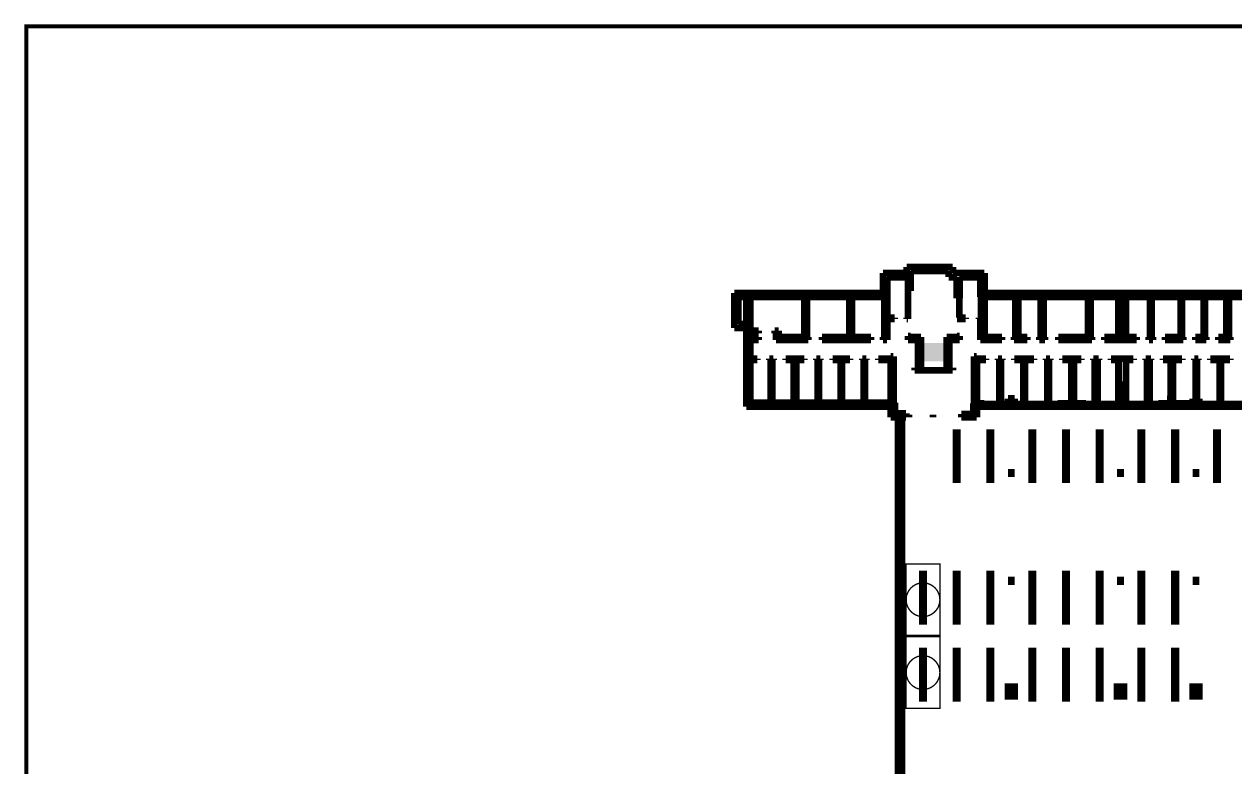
# Model space of a CAD drawing. Header units: millimetres. Extents: x 0 to 1249171, y -42321 to 335084.
# Drawn here: x 710752 to 800542, y 279911 to 334984 of the extents above; entities that cross this region are included whole.
import ezdxf

# ---------------------------------------------------------------- set-up
doc = ezdxf.new("R2010")
doc.units = ezdxf.units.MM
doc.header["$LTSCALE"] = 1000
doc.linetypes.add('A6-DK-B1F$0$HIDDEN2', pattern=[4.762499999999999, 3.175, -1.5875])
for name, color, linetype in [('A6-DK-B1F$0$A-PRKG', 175, 'A6-DK-B1F$0$HIDDEN2'), ('P_core', 1, 'Continuous'), ('P_lot', 5, 'Continuous'), ('留孔', 1, 'Continuous')]:
    doc.layers.add(name, color=color, linetype=linetype)
doc.layers.add('P_wall', color=7, linetype='Continuous', lineweight=50)
doc.layers.get('0').off()
doc.layers.get('A6-DK-B1F$0$A-PRKG').off()

# ---------------------------------------------------------------- blocks, each defined once
blk = doc.blocks.new('A6-DK-B1F$0$标准车位')
blk.add_lwpolyline([(350, 4599.999999999767), (1250, -2.328306436538696e-10), (2150, 4599.999999999767)])
blk.add_lwpolyline([(350, 4599.999999999767), (2150, 4599.999999999767), (2150, -2.328306436538696e-10), (350, -2.328306436538696e-10)], close=True)
at = {"layer": 'P_lot', "const_width": 600}
blk.add_lwpolyline([(1250, 299.9999999997672), (1250, 4299.999999999767)], dxfattribs=at)

msp = doc.modelspace()

# ---------------------------------------------------------------- linework, layer by layer
at = {"layer": 'P_core'}
msp.add_solid([(777516.8784390357, 309979.9999986648), (778916.8784390357, 309979.9999986648), (777516.8784390357, 311329.9999986648), (778916.8784390357, 311329.9999986648)], dxfattribs=at)
at = {"layer": 'P_wall', "const_width": 300}
msp.add_lwpolyline([(710901.8667677012, 334834.20989163), (948920.5347595927, 334834.20989163), (948920.5347595927, -42071.08277393237), (710901.8667677012, -42071.08277393237)], close=True, dxfattribs=at)
at = {"layer": 'P_wall', "const_width": 500}
for points in [[(776206.8784415515, 316975.0000000016), (779626.8784415515, 316975.0000000017)], [(776206.8784415514, 316524.9999895755), (776206.8784415515, 316975.0000000016)], [(779626.8784415515, 316975.0000000017), (779626.8784416029, 316524.9999999974)], [(774456.8784402173, 316524.9999895744), (776256.8784415219, 316524.9999895755)], [(774456.8784402173, 315055), (774456.8784402173, 316524.9999895744)], [(774466.8785023456, 316524.9999895735), (776206.8784415514, 316524.9999895755)], [(774466.8785023456, 315055.0000001747), (774466.8785023456, 316524.9999895735)], [(774756.8784408676, 316224.9999998358), (776306.878421623, 316224.9999998357)], [(774756.8784402395, 314804.9999999993), (774756.8784408676, 316224.9999998358)], [(774766.8785023456, 316224.9999895745), (774766.8785023456, 314755.0000001817)], [(776306.8784832305, 316224.9999895755), (774766.8785023456, 316224.9999895745)], [(776306.8784218493, 313115.0002908194), (776306.878421623, 316224.9999998357)], [(776306.8784832305, 315204.9999999999), (776306.8784832305, 316224.9999895755)], [(776506.8784415515, 316675.0000000016), (776506.8784832305, 316224.9999895757)], [(779126.8784937307, 316675.0000000017), (776506.8784415515, 316675.0000000016)], [(776506.8784832305, 316224.9999895757), (776506.8784832305, 315204.9999999999)], [(779126.8784937307, 316604.9999962435), (779126.8784937307, 316675.0000000017)], [(779326.8784832226, 316604.9999962435), (779126.8784937307, 316604.9999962435)], [(779326.8784832226, 316224.9999999999), (779326.8784832226, 316604.9999962435)], [(779926.8784501518, 316224.9999998915), (779326.8784832226, 316224.9999999999)], [(779626.8784416029, 316524.9999999974), (781966.8784344577, 316524.9999991993)], [(779926.8784501518, 314654.9999998915), (779926.8784501518, 316224.9999998915)], [(781976.8784344577, 316524.9999991993), (780106.8784415505, 316525.0000000016)], [(780106.8784445947, 316225.1946154863), (780106.878443905, 313214.9999996162)], [(781726.8784385576, 316224.9999999977), (780106.8784445947, 316225.1946154863)], [(780126.8784832305, 316224.9999998293), (780126.8784832305, 314654.9999999999)], [(781666.8784344577, 316224.9999992994), (780126.8784832305, 316224.9999998293)], [(781666.8784344577, 314754.9999969893), (781666.8784344577, 316224.9999992994)], [(781726.8784385576, 316224.9999999977), (781726.878438558, 313214.8113907677)], [(781966.8784344577, 316524.9999991993), (781966.8784344577, 315054.9999969893)], [(781976.8784341632, 315054.9999969893), (781976.8784344577, 316524.9999991993)], [(763416.8784494279, 315054.9999999981), (763416.8784494287, 312455.0000000062)], [(764316.8784832464, 315054.9999999981), (763416.8784494279, 315054.9999999981)], [(763416.8784494279, 315055.0000000019), (763416.8784494279, 312455.0000000062)], [(764316.8784499859, 315055.0000000021), (763416.8784494279, 315055.0000000019)], [(764316.8784499939, 315055), (774466.8785023456, 315055.0000001747)], [(764316.8784526725, 312755.0000000052), (764316.8784526454, 315055)], [(764316.8784526447, 315055), (774456.8784402173, 315054.9999999977)], [(776506.8784832305, 315204.9999999999), (776306.8784832305, 315204.9999999999)], [(781966.8784344577, 315054.9999969893), (794066.8784652224, 315054.9999969893)], [(781976.8784341632, 315054.9999969893), (802406.8784879536, 315054.9999969893)], [(794066.8784652224, 315054.9999969892), (796826.8784654511, 315054.9999969892)], [(796826.8784654511, 315054.9999978145), (802416.8784387205, 315054.9999969893)], [(763716.8784494287, 314805.0000000051), (763716.8784494287, 312755.0000000062)], [(764316.8784832472, 314805.0000000051), (763716.8784494287, 314805.0000000051)], [(763716.8784494279, 314755.0000000019), (763716.8784494279, 312755.0000001044)], [(764316.878449986, 314755.0000000021), (763716.8784494279, 314755.0000000019)], [(764316.878450739, 312755.0000003009), (764316.8784500841, 314755.0000000021)], [(764616.8784427688, 312389.9999973), (764616.8784427632, 314804.9999969898)], [(768126.878442774, 314804.9999969896), (764616.8784427632, 314804.9999969898)], [(764616.8784500841, 314755.0000000059), (764616.8784510632, 311775.0000000234)], [(771956.8785060456, 314755.0000001538), (764616.8784500841, 314755.0000000059)], [(770101.878442774, 314804.9999969896), (768126.878442774, 314804.9999969893)], [(768616.8784428035, 311775.0000013461), (768616.8784428035, 314804.9999969896)], [(768816.8784428035, 311775.0000013463), (768816.8784428035, 314804.9999969897)], [(771976.8784428033, 314804.9999969895), (770101.878442774, 314804.9999969896)], [(771956.8785060456, 311774.9999999999), (771956.8785060456, 314755.0000001538)], [(771976.8784428034, 311775.0000013465), (771976.8784428033, 314804.9999969895)], [(771976.8784419877, 311774.9999999856), (771976.8784413071, 314804.9999986389)], [(772156.8784419878, 314804.9999999993), (772156.8784419877, 311775.0000000249)], [(774056.8784924534, 314804.9999999993), (772156.8784419878, 314804.9999999993)], [(772156.8784428033, 314804.9999999998), (773306.8784731477, 314804.9999999998)], [(772156.8784419423, 311964.9999961423), (772156.8784413071, 314804.9999969895)], [(773291.8784428033, 314804.9999969875), (772156.8784413071, 314804.9999969895)], [(772156.8785060456, 314755.0000001579), (772156.8785060456, 311574.9999999999)], [(774766.8785023456, 314755.0000001817), (772156.8785060456, 314755.0000001579)], [(774756.8784402173, 314804.9999999993), (774056.8784924534, 314804.9999999993)], [(774556.8784428035, 314804.9999999993), (774556.8784428034, 311775.0000003303)], [(774756.8784428035, 314874.9999998358), (774756.8784428034, 311575.0000011277)], [(780126.8784832305, 314654.9999999999), (779926.8784501518, 314654.9999998915)], [(784276.8784776188, 314754.9999969893), (781666.8784344577, 314754.9999969893)], [(784276.8784428039, 314804.9999999995), (781976.8784341238, 314804.9999999997)], [(781976.8784332875, 311775.0000001242), (781976.8784341238, 314804.9999999997)], [(783091.8784428039, 314804.9999969893), (784276.8784442999, 314804.9999969893)], [(784276.8784434637, 311774.9999988024), (784276.8784428039, 314804.9999999995)], [(784276.8784434637, 311774.9999988024), (784276.8784442999, 314804.9999969893)], [(784276.8784776188, 311574.9999999999), (784276.8784776188, 314754.9999969893)], [(784456.8784441443, 311775.0000001239), (784456.8784442999, 314804.9999961415)], [(784456.878442648, 311775.000000124), (784456.8784428039, 314804.9999969893)], [(784456.8784434637, 311774.9999987631), (784456.8784442999, 314804.9999986386)], [(784456.8784428039, 314804.9999969893), (786156.8784428042, 314804.9999969893)], [(784476.8784776188, 314754.9999969893), (784476.8784776188, 311774.9999999999)], [(791916.8784776009, 314754.9999969893), (784476.8784776188, 314754.9999969893)], [(786156.8784426483, 311775.000000124), (786156.8784428042, 314804.9999969892)], [(786356.8784426482, 311775.000000124), (786356.8784428041, 314804.9999969892)], [(786356.8784428041, 314804.9999969893), (789656.8784428039, 314804.9999969892)], [(789656.878442648, 311775.0000001235), (789656.8784428039, 314804.9999969892)], [(789856.878442648, 311775.0000001235), (789856.8784428039, 314804.9999969889)], [(789856.8784428039, 314804.9999969892), (791916.8784631598, 314804.9999969893)], [(791916.878462993, 311775.0000001237), (791916.8784631598, 314804.9999969893)], [(791916.8784776009, 311774.9999999999), (791916.8784776009, 314754.9999969893)], [(792116.8784776021, 314754.9999969893), (792116.8784776021, 311574.9999999999)], [(792266.8784969465, 314754.9999969893), (792116.8784776021, 314754.9999969893)], [(792266.8784969465, 311574.9999999999), (792266.8784969465, 314754.9999969893)], [(792466.8784892677, 311774.999999967), (792466.8784909885, 314804.9999968327)], [(794526.8784671287, 314804.9999959657), (792466.8784909885, 314804.9999968327)], [(792466.8784969478, 314754.9999969893), (792466.8784969478, 311774.9999999999)], [(794366.8784652224, 314754.9999969893), (792466.8784969478, 314754.9999969893)], [(794266.8784636725, 311774.9999979528), (794266.8784666167, 314804.999996046)], [(794366.8784636725, 311774.9999980831), (794366.8784666167, 314804.9999960129)], [(796526.8784654511, 314754.9999969892), (794366.8784652224, 314754.9999969892)], [(798126.878467154, 314804.9999937255), (794526.8784671287, 314804.9999959657)], [(796526.8784622782, 311774.9999965988), (796526.8784652224, 314804.9999946919)], [(799906.8784969299, 314754.9999973575), (796526.8784654511, 314754.9999978589)], [(796626.8784622782, 311774.9999967291), (796626.8784652224, 314804.9999946589)], [(799906.8785302198, 314804.9999929504), (798126.8784655778, 314804.9999930686)], [(798226.8784868764, 311774.9999973999), (798226.878487032, 314804.9999930686)], [(798326.8784868764, 311774.9999974145), (798326.878487032, 314804.9999930686)], [(799906.8785269917, 311774.999996085), (799906.8785287236, 314804.9999921025)], [(799906.878528488, 311774.9999960851), (799906.8785302198, 314804.9999929504)], [(799906.8785276723, 311774.9999947243), (799906.8785287236, 314804.9999945996)], [(799906.8784969299, 311774.9999999999), (799906.8784969299, 314754.9999973575)], [(799906.8784969299, 311774.9999999999), (799906.8784969299, 314754.9999973575)], [(800106.8784671894, 314804.9999959879), (802406.8784924642, 314804.9999947805)], [(800106.8784646419, 311774.9999947908), (800106.8784671893, 314804.9999959879)], [(800106.8784646419, 311774.9999947908), (800106.8784656932, 314804.9999929777)], [(801291.8784671894, 314804.999992379), (800106.8784656932, 314804.9999929777)], [(800106.8784974016, 314754.9999973279), (800106.8784969299, 311574.9999999999)], [(802716.8784276627, 314754.9999969449), (800106.8784974016, 314754.9999973279)], [(800106.8784974016, 314754.9999973279), (800106.8785053918, 311575.000000025)], [(775306.8784222258, 313215.000291149), (774756.8784430914, 313215.000291142)], [(775306.8784222258, 313215.000291149), (775306.8784222258, 313115.000291149)], [(776206.8784222428, 313215.0002908179), (776306.8784222355, 313215.0002908194)], [(776206.8784222428, 313215.0002908179), (776206.8784222428, 313115.0002908179)], [(780576.8784393611, 313214.8113909968), (780106.878443905, 313214.9999996162)], [(780576.8784393611, 313214.6733103006), (780576.8784393611, 313114.6733103006)], [(781576.8784385797, 313214.8113907786), (781576.8784385797, 313114.8113907786)], [(781726.878438558, 313214.8113907677), (781576.8784385797, 313214.8113908005)], [(763416.8784494287, 312455.0000000062), (764316.8785033941, 312455.0000000062)], [(763416.8784494279, 312455.0000000062), (764316.8784508372, 312455.0000003009)], [(763716.8784494287, 312755.0000000062), (764316.8785033941, 312755.0000000062)], [(763716.8784494279, 312755.0000001044), (764316.878450739, 312755.0000003009)], [(764316.8784527464, 306625), (764316.8784526761, 312797.0174137999)], [(764316.8784527464, 306625), (764316.8784508372, 312455.0000003009)], [(764616.8784427743, 310174.9999998468), (764616.8784427743, 312389.9999973)], [(764616.8784427743, 312254.9999999995), (765216.8785194807, 312254.9999999995)], [(765216.8785194807, 312054.9999999995), (765216.8785194807, 312254.9999999995)], [(766416.8785194807, 312254.9999999995), (766416.8785194807, 312054.9999999995)], [(766416.8785194807, 312254.9999999995), (766716.8785194807, 312254.9999999995)], [(766716.8785194807, 312254.9999999995), (766716.8785194807, 311775.0000041181)], [(775306.8784222258, 313115.000291149), (774756.8784430914, 313115.000291142)], [(776206.8784222428, 313115.0002908179), (776306.8784222511, 313115.0002908194)], [(780576.8784393611, 313114.8113909968), (779926.8784415807, 313114.9999996554)], [(781676.878438558, 313114.8113907786), (781576.8784385797, 313114.8113908005)], [(781676.878438558, 313114.8113907786), (781676.8784384025, 311574.8113908036)], [(764616.8784427743, 312054.9999999995), (765216.8785194807, 312054.9999999995)], [(764616.8784510632, 311775.0000000234), (765216.8784862193, 311775.000000164)], [(764616.8784511287, 311575.0000000546), (764616.8784526482, 306924.9999999973)], [(765216.8784862193, 311575.000000164), (764616.8784511287, 311575.0000000546)], [(765216.8784862193, 311775.000000164), (765216.8784862193, 311575.000000164)], [(766416.8785194807, 312054.9999999995), (766516.8785194807, 312054.9999999995)], [(766516.8785194807, 312054.9999999995), (766516.8785194807, 311574.9999987123)], [(766516.8785194807, 311574.9999987123), (768916.8784428035, 311574.9999992789)], [(766716.8785194807, 311775.0000013463), (768126.8784427741, 311775.0000013463)], [(768916.8784427696, 311775.0000012843), (768126.8784427741, 311775.0000013464)], [(768916.8784427696, 311775.0000022128), (768916.8784428035, 311575.0000004146)], [(770301.8784427741, 311775.0000013653), (769916.8784427696, 311774.9999996544)], [(769916.8784427696, 311775.0000012843), (769916.8784428035, 311574.9999994673)], [(769916.8784428035, 311574.9999994484), (770301.8784428079, 311574.9999995671)], [(770301.8784427741, 311774.9999996471), (773556.8784428034, 311775.0000003303)], [(770301.8784428079, 311574.9999995671), (773556.8784428034, 311575.0000004345)], [(771576.878438142, 311774.9999999999), (771956.8785060456, 311774.9999999999)], [(771576.878438142, 311574.9999999999), (771576.878438142, 311774.9999999999)], [(772156.8785060456, 311574.9999999999), (771576.878438142, 311574.9999999999)], [(773556.8784428013, 311775.0000003303), (773556.8784428034, 311575.0000007012)], [(774456.8784428034, 311775.0000003084), (774456.8784428034, 311575.0000004831)], [(774456.8784428034, 311775.0000003084), (774556.8784428034, 311775.0000003303)], [(774456.8784428034, 311575.0000004831), (774556.8784428034, 311575.0000005128)], [(774756.8784428034, 311575.0000011277), (774556.8784428034, 311575.0000011277)], [(776306.8784776196, 311855.0000000837), (776306.8784776197, 311574.9999999998)], [(776506.8784947317, 311855.0000000272), (776306.8784776196, 311855.0000000837)], [(776306.8784776197, 311574.9999999998), (777056.8784832305, 311574.9999999998)], [(776506.8784415515, 311775.0000001318), (776506.8784947317, 311855.0000000272)], [(777256.8784832305, 311774.9999999197), (776506.8784415515, 311775.0000001318)], [(777056.8784379882, 311574.9999999991), (777056.8784374952, 309305.0000002508)], [(777056.8784832305, 311574.9999999998), (777056.8784832305, 309304.9999999971)], [(777256.8784832305, 309304.9999999971), (777256.8784832305, 311774.9999999999)], [(779176.8784832325, 311775.0000000005), (779926.8784415807, 311775.0000001319)], [(779176.8784832325, 309304.9999999971), (779176.8784832325, 311774.9999999999)], [(779376.8784483953, 311574.9999997512), (779376.8784483953, 309304.9999997448)], [(779376.8784832325, 311574.9999999998), (779376.8784832325, 309304.9999999971)], [(780126.8784832305, 311574.9999999998), (779376.8784832325, 311574.9999999998)], [(779926.8784415807, 311854.9999996543), (780126.8784832306, 311855.0000001645)], [(779926.8784415807, 311775.0000001319), (779926.8784415807, 311854.9999996543)], [(780126.8784832306, 311855.0000001645), (780126.8784832305, 311574.9999999998)], [(783276.8784434298, 311574.9999989963), (781676.8784384025, 311574.8113908036)], [(783276.8784434637, 311775.000000124), (781976.8784332875, 311775.0000001242)], [(783276.8784434637, 311774.9999988214), (783276.8784434298, 311574.9999970231)], [(784176.8784434637, 311774.9999988212), (784176.8784434298, 311574.999997023)], [(784276.8784434637, 311775.000000124), (784176.8784434637, 311775.000000124)], [(785156.8784426143, 311574.9999985141), (784176.8784434298, 311574.9999988267)], [(784856.8785411882, 311574.9999985426), (784276.8784776188, 311574.9999999999)], [(785156.8784426483, 311775.000000124), (784456.8784441443, 311775.0000001239)], [(785156.8784426483, 311775.000000124), (784456.8784441443, 311775.000000124)], [(784841.8784434815, 311774.9999986791), (784456.8784434637, 311774.9999987631)], [(784476.8784776188, 311774.9999999999), (784856.8785411882, 311774.9999985426)], [(784856.8785411882, 311774.9999985426), (784856.8785411882, 311574.9999985426)], [(785156.8784426145, 311574.9999983446), (785156.8784426483, 311775.000000124)], [(786056.8784426483, 311775.0000001427), (786056.8784426145, 311574.9999983445)], [(786156.8784426483, 311775.000000124), (786056.8784426483, 311775.000000124)], [(786456.8784426143, 311574.999998288), (786056.8784426145, 311574.9999983446)], [(786356.8784426482, 311775.0000001239), (786456.8784426482, 311775.0000001239)], [(786456.8784426482, 311775.0000001239), (786456.8784426143, 311574.9999983069)], [(787456.8784426482, 311775.0000010524), (787456.8784426143, 311574.9999959086)], [(787456.8784426482, 311775.0000001239), (789656.878442648, 311775.0000001237)], [(787456.8784426143, 311574.9999959086), (789656.8784426141, 311574.999996469)], [(789956.87844277, 311574.9999984119), (789656.8784426141, 311574.9999983441)], [(789656.8784426141, 311574.999996469), (789956.87844277, 311574.9999966635)], [(789856.878442648, 311775.0000001235), (789956.8784428039, 311775.0000002478)], [(789856.878442648, 311775.0000001236), (789956.8784428039, 311775.000000248)], [(789956.8784428039, 311775.0000002479), (789956.87844277, 311574.9999984308)], [(790856.8784428039, 311775.0000011763), (790856.87844277, 311574.9999960326)], [(790856.8784428039, 311775.0000002479), (791916.878462993, 311775.0000001237)], [(793266.878463508, 311574.9999963917), (790856.87844277, 311574.9999975089)], [(791216.8784776188, 311774.9999999999), (791916.8784776009, 311774.9999999999)], [(791216.8784776188, 311574.9999999999), (791216.8784776188, 311774.9999999999)], [(792116.8784776021, 311574.9999999999), (791216.8784776188, 311574.9999999999)], [(793166.8784969299, 311574.9999999999), (792266.8784969465, 311574.9999999999)], [(792466.8784969478, 311774.9999999999), (793166.8784969299, 311774.9999999999)], [(793266.8784636725, 311774.9999995725), (792466.8784774526, 311775.0000001254)], [(793166.8784969299, 311774.9999999999), (793166.8784969299, 311574.9999999999)], [(793266.878463508, 311574.9999978998), (793266.8784636725, 311774.9999997732)], [(794166.878463508, 311574.9999970769), (794166.8784636725, 311774.9999989504)], [(794466.8784636725, 311774.9999987431), (794166.8784636725, 311774.9999989504)], [(794166.878463508, 311574.9999970769), (794466.878463508, 311574.9999971533)], [(794466.878463508, 311574.9999971534), (794466.8784636725, 311774.9999987431)], [(795366.8784636725, 311774.9999978844), (796726.8784622782, 311774.9999969696)], [(795366.878463508, 311574.9999963305), (795366.8784636725, 311774.9999979202)], [(795366.878463508, 311574.9999949139), (796726.8784621137, 311574.9999939991)], [(796726.8784621137, 311574.9999939991), (796726.8784622782, 311774.999997181)], [(797626.8784621137, 311574.9999931763), (797626.8784622782, 311774.9999973123)], [(798426.8784868764, 311774.999997429), (797626.8784622782, 311774.9999973123)], [(797626.8784621137, 311574.9999933937), (798426.8784868764, 311574.9999928556)], [(798426.8784868764, 311574.9999928556), (798426.8784868764, 311774.999997429)], [(799326.8784868764, 311774.9999962898), (799906.8785269917, 311774.999996085)], [(799326.8784868764, 311574.9999928556), (799326.8784868764, 311774.9999962898)], [(799326.8784868764, 311774.99999629), (799906.8785301913, 311774.9999948483)], [(799326.8784868764, 311574.9999947016), (800206.8784645848, 311574.9999947646)], [(799526.8784326131, 311774.9999985426), (799906.8784969299, 311774.9999999999)], [(799526.8784333605, 311574.9999999999), (799526.8784326131, 311774.9999985426)], [(799526.8784326131, 311774.9999985426), (799906.8784969299, 311774.9999999999)], [(799526.8784561754, 311574.9999909961), (799526.8784326131, 311774.9999985426)], [(800106.8784969299, 311574.9999999999), (799526.8784333605, 311574.9999999999)], [(800106.8785053918, 311575.000000025), (799526.8784561754, 311574.9999909961)], [(799541.878464624, 311774.999994953), (799906.8785301913, 311774.9999948425)], [(800106.8784646419, 311774.9999961124), (800206.8784646419, 311774.9999960618)], [(800206.8784646419, 311774.999994759), (800206.8784645848, 311574.9999929609)], [(765126.8784470944, 310174.9999998468), (764616.8784427743, 310174.9999998468)], [(764616.8784470944, 310074.9999998476), (765126.8784470944, 310074.9999998475)], [(764616.8784470946, 306874.9999999999), (764616.8784470944, 310074.9999998476)], [(765126.8784470944, 310074.9999998475), (765126.8784470944, 310174.9999998468)], [(766026.8784470944, 310074.9999998475), (766026.8784470944, 310174.9999998468)], [(766326.8784470944, 310174.9999998468), (766026.8784470944, 310174.9999998468)], [(766026.8784470944, 310074.9999998475), (766126.8784470944, 310074.9999998475)], [(766126.8784470946, 306874.9999999999), (766126.8784470944, 310074.9999998476)], [(766226.8784470944, 310074.9999998475), (766326.8784470944, 310074.9999998475)], [(766226.8784470946, 306874.9999999999), (766226.8784470944, 310074.9999998476)], [(766326.8784470944, 310074.9999998475), (766326.8784470944, 310174.9999998467)], [(767226.8784470944, 310074.9999998475), (767226.8784470944, 310174.9999998468)], [(768606.8784470944, 310174.9999998468), (767226.8784470944, 310174.9999998468)], [(767226.8784470944, 310074.9999998475), (767816.8784470944, 310074.9999998475)], [(767816.8784470946, 306874.9999999999), (767816.8784470944, 310074.9999998477)], [(768016.8784470946, 306874.9999999999), (768016.8784470944, 310074.9999993842)], [(768016.8784470944, 310074.9999998475), (768606.8784470944, 310074.9999998475)], [(768606.8784470944, 310074.9999993842), (768606.8784470944, 310174.9999993836)], [(769506.8784470944, 310074.9999993843), (769506.8784470944, 310174.9999993835)], [(769806.8784470944, 310174.9999998468), (769506.8784470944, 310174.9999998468)], [(769506.8784470944, 310074.9999998475), (769606.8784470944, 310074.9999998475)], [(769606.8784470946, 306874.9999999999), (769606.8784470944, 310074.9999993844)], [(769706.8784470945, 306874.9999999999), (769706.8784470944, 310074.9999993844)], [(769706.8784470944, 310074.9999998475), (769806.8784470944, 310074.9999998475)], [(769806.8784470944, 310074.9999993842), (769806.8784470944, 310174.9999993835)], [(770706.8784470944, 310074.9999993843), (770706.8784470944, 310174.9999993836)], [(772006.8784470944, 310174.9999998468), (770706.8784470944, 310174.9999998468)], [(770706.8784470944, 310074.9999998475), (771306.8784470944, 310074.9999998475)], [(770706.8784470944, 310074.9999998475), (771306.8784470944, 310074.9999998475)], [(771306.8784470945, 306874.9999999999), (771306.8784470944, 310074.9999993844)], [(771406.8784470945, 306874.9999999999), (771406.8784470944, 310074.9999993844)], [(771406.8784470944, 310074.9999998475), (772006.8784470944, 310074.9999998475)], [(772006.8784470944, 310074.9999993844), (772006.8784470944, 310174.9999993837)], [(772906.8784470944, 310074.9999993844), (772906.8784470944, 310174.9999993837)], [(773106.8784470944, 310174.9999998468), (772906.8784470944, 310174.9999998468)], [(772906.8784470944, 310074.9999998475), (773006.8784470944, 310074.9999998475)], [(773006.8784470945, 306874.9999999999), (773006.8784470944, 310074.9999998475)], [(773206.8784470944, 310174.9999998462), (773106.8784470944, 310174.9999998462)], [(773206.8784470944, 310074.9999998462), (773106.8784470944, 310074.9999998462)], [(773106.8784470945, 306874.9999999999), (773106.8784470944, 310074.9999998462)], [(773206.8784470944, 310074.9999998462), (773206.8784470944, 310174.9999998468)], [(775226.8785279853, 310174.9999998463), (774106.8784470944, 310174.9999998463)], [(774106.8784470944, 310074.9999998462), (774106.8784470944, 310174.9999998468)], [(775126.878525404, 310074.9999998463), (774106.8784470944, 310074.9999998463)], [(775026.8784947316, 310354.9999999986), (775026.8784426458, 306924.9999999034)], [(775226.8784947239, 310354.9999999986), (775026.8784947316, 310354.9999999986)], [(775126.8784428034, 306875.0000025812), (775126.878525404, 310074.9999998463)], [(775226.8784428034, 306874.9999999999), (775226.8785279853, 310174.9999998463)], [(775226.8784428034, 306924.9999999034), (775226.8784428034, 310154.9999999986)], [(775226.8784947239, 310154.9999999986), (775226.8784947239, 310354.9999999986)], [(781206.8783908827, 310354.9999999986), (781406.8783908752, 310354.9999999986)], [(781206.8783908827, 310154.9999999986), (781206.8783908827, 310354.9999999986)], [(781206.8784432964, 310174.8817936815), (782086.8784428035, 310174.8817936815)], [(781206.8784423649, 306024.9999993433), (781206.8784432964, 310174.8817936815)], [(781206.8784428034, 310154.9999999986), (781206.8783908827, 310154.9999999986)], [(781206.8784379736, 306875.0000001219), (781206.8784428034, 310154.9999999986)], [(781406.8783908752, 310354.9999999986), (781406.878438116, 306875.0000001219)], [(781406.8784428035, 310074.881793682), (782086.8784428035, 310074.881793682)], [(781406.8784428034, 306824.9999999998), (781406.8784428035, 310074.881793682)], [(781406.8784425395, 306824.9999993041), (781406.8784432769, 310074.8817936823)], [(782086.8784428035, 310074.881793682), (782086.8784428035, 310174.8817936815)], [(782986.8784428035, 310074.8817936819), (782986.8784428035, 310174.8817936815)], [(782986.8784428035, 310174.8817936815), (783286.8784428035, 310174.8817936815)], [(783086.8784428035, 310074.881793682), (782986.8784428035, 310074.881793682)], [(783086.8784428034, 306824.9999999998), (783086.8784428035, 310074.8817936819)], [(783286.8784428035, 310074.881793682), (783186.8784428035, 310074.881793682)], [(783186.8784428034, 306824.9999999998), (783186.8784428035, 310074.8817936819)], [(783286.8784428035, 310074.881793682), (783286.8784428035, 310174.8817936815)], [(784186.8784428035, 310074.8817936819), (784186.8784428035, 310174.8817936814)], [(784186.8784428035, 310174.8817936814), (785646.8784428035, 310174.8817936814)], [(784186.8784428035, 310074.8817936819), (784866.8784428035, 310074.8817936819)], [(784866.8784428034, 306824.9999999997), (784866.8784428035, 310074.8817936819)], [(785646.8784428035, 310074.8817936819), (784966.8784428035, 310074.8817936819)], [(784966.8784428034, 306824.9999999997), (784966.8784428035, 310074.8817936819)], [(785646.8784428035, 310074.8817936819), (785646.8784428035, 310174.8817936814)], [(786546.8784428035, 310074.8817936818), (786546.8784428035, 310174.8817936814)], [(786546.8784428035, 310174.8817936814), (786846.8784428035, 310174.8817936814)], [(786546.8784428035, 310174.8817936814), (786846.8784428035, 310174.8817936814)], [(786646.8784428035, 310074.8817936819), (786546.8784428035, 310074.8817936819)], [(786646.8784428035, 310074.8817936818), (786546.8784428035, 310074.8817936819)], [(786646.8784428034, 306824.9999999997), (786646.8784428035, 310074.8817936818)], [(786846.8784428035, 310074.8817936819), (786746.8784428035, 310074.8817936819)], [(786846.8784428035, 310074.8817936819), (786746.8784428035, 310074.8817936818)], [(786746.8784428034, 306824.9999999997), (786746.8784428035, 310074.8817936818)], [(786846.8784428035, 310074.8817936819), (786846.8784428035, 310174.8817936814)], [(787746.8784428035, 310074.8817936818), (787746.8784428035, 310174.8817936813)], [(787746.8784428035, 310174.8817936814), (789156.8784406579, 310174.8817936814)], [(788426.8784428035, 310074.8817936818), (787746.8784428035, 310074.8817936819)], [(788426.8784428034, 306824.9999999995), (788426.8784428035, 310074.8817936818)], [(789156.8784406579, 310074.8817936818), (788606.8784428035, 310074.8817936818)], [(788606.8784428034, 306824.9999999995), (788606.8784428035, 310074.8817936818)], [(789156.8784406579, 310074.8817936818), (789156.8784406579, 310174.8817936813)], [(790056.8784406579, 310074.8817936816), (790056.8784406579, 310174.8817936813)], [(790056.8784406579, 310174.8817936813), (790456.8784406579, 310174.8817936813)], [(790056.8784406579, 310174.8817936813), (790456.8784406579, 310174.8817936813)], [(790156.8784406579, 310074.8817936818), (790056.8784406579, 310074.8817936818)], [(790156.8784406579, 310074.8817936818), (790056.8784406579, 310074.8817936818)], [(790156.8784406577, 306824.9999999995), (790156.8784406579, 310074.8817936816)], [(790456.8784406579, 310074.8817936818), (790356.8784406579, 310074.8817936818)], [(790456.8784406579, 310074.8817936818), (790356.8784406579, 310074.8817936818)], [(790356.8784406577, 306824.9999999995), (790356.8784406579, 310074.8817936816)], [(790456.8784406579, 310074.8817936818), (790456.8784406579, 310174.8817936813)], [(791356.8784406579, 310174.8817936812), (793026.8784670517, 310174.8817936812)], [(791356.8784406579, 310074.8817936816), (791356.8784406579, 310174.8817936812)], [(791916.8784630429, 310074.8817936815), (791356.8784406579, 310074.8817936818)], [(791916.8784630427, 306824.9999999992), (791916.8784630429, 310074.8817936815)], [(792466.8784925326, 310074.8817935248), (793026.8784669657, 310074.8817932473)], [(792466.8784908252, 306824.9999998425), (792466.8784925326, 310074.8817935248)], [(793026.8784669657, 310074.8817932472), (793026.8784670517, 310174.8817936812)], [(793926.8784669657, 310074.8817927926), (793926.8784670517, 310174.881792792)], [(794326.8784670517, 310174.8817925899), (793926.8784670517, 310174.881792792)], [(794326.8784670517, 310174.88179259), (793926.8784670517, 310174.8817927921)], [(793926.8784669657, 310074.8817927925), (794026.8784669657, 310074.8817927421)], [(793926.8784669657, 310074.8817927926), (794026.8784669657, 310074.8817927421)], [(794026.8784652582, 306824.9999990598), (794026.8784669657, 310074.8817927419)], [(794226.8784669657, 310074.881792641), (794326.8784669657, 310074.8817925905)], [(794226.8784669657, 310074.881792641), (794326.8784669657, 310074.8817925905)], [(794226.8784652582, 306824.9999989588), (794226.8784669657, 310074.8817926409)], [(794326.8784669657, 310074.8817925904), (794326.8784670517, 310174.8817925899)], [(795226.8784669657, 310074.8817921358), (795226.8784670517, 310174.8817921353)], [(796636.878464906, 310174.881791423), (795226.8784670517, 310174.8817921353)], [(795226.8784669657, 310074.8817921358), (795776.8784648201, 310074.8817918579)], [(795776.8784631125, 306824.9999981757), (795776.8784648201, 310074.8817918578)], [(795956.8784648201, 310074.881791767), (796636.8784648201, 310074.8817914234)], [(795956.8784631125, 306824.9999980847), (795956.8784648201, 310074.8817917668)], [(796636.8784648201, 310074.8817914233), (796636.878464906, 310174.881791423)], [(797536.8784648201, 310074.8817909687), (797536.878464906, 310174.8817909682)], [(797836.878464906, 310174.8817908167), (797536.878464906, 310174.8817909682)], [(797836.878464906, 310174.8817908167), (797536.878464906, 310174.8817909682)], [(797536.8784648201, 310074.8817909687), (797636.8784648201, 310074.8817909182)], [(797536.8784648201, 310074.8817909687), (797636.8784648201, 310074.8817909182)], [(797636.8784631125, 306824.999997236), (797636.8784648201, 310074.8817909182)], [(797736.8784648201, 310074.8817908677), (797836.8784648201, 310074.8817908171)], [(797736.8784648201, 310074.8817908677), (797836.8784648201, 310074.8817908171)], [(797736.8784631125, 306824.9999971854), (797736.8784648201, 310074.8817908677)], [(797836.8784648201, 310074.8817908171), (797836.878464906, 310174.8817908167)], [(798736.8784648201, 310074.8817903624), (798736.878464906, 310174.8817903621)], [(800196.878464906, 310174.8817896243), (798736.878464906, 310174.8817903619)], [(798736.8784648201, 310074.8817903624), (799416.8784648201, 310074.8817900189)], [(799416.8784631125, 306824.9999963366), (799416.8784648201, 310074.8817900189)], [(800196.8784648201, 310074.8817896248), (799516.8784648201, 310074.8817899683)], [(799516.8784631125, 306824.9999962861), (799516.8784648201, 310074.8817899683)], [(800196.8784648201, 310074.8817896248), (800196.878464906, 310174.8817896243)], [(776806.8783587266, 309504.999999998), (776806.8783587266, 309304.999999998)], [(777056.8783587266, 309504.999999998), (776806.8783587266, 309504.999999998)], [(776806.8783587266, 309304.999999998), (777056.8784374952, 309304.999999998)], [(777056.8784832305, 309304.9999999971), (777256.8784832305, 309304.9999999971)], [(777076.8784374952, 309305), (777666.8784415515, 309305.0000000016)], [(777666.8784415515, 309305.0000000016), (779376.8784483953, 309304.9999997448)], [(779376.8784832325, 309304.9999999971), (779176.8784832325, 309304.9999999971)], [(779376.8784478835, 309504.999999998), (779626.8784478835, 309504.999999998)], [(779626.8784478835, 309304.999999998), (779376.878369115, 309304.999999998)], [(779626.8784478835, 309504.999999998), (779626.8784478835, 309304.999999998)], [(791916.8784776045, 308505), (792116.8784776045, 308504.9999999999)], [(791916.8784776045, 307025), (791916.8784776045, 308505)], [(792116.8784776045, 308504.9999999999), (792116.8784776045, 307025)], [(792266.8784969442, 308504.9999999999), (792466.8784969442, 308505)], [(792266.8784969442, 307025), (792266.8784969442, 308504.9999999999)], [(792466.8784969442, 308505), (792466.8784969442, 307024.9999990596)], [(764616.8784470946, 306874.9999999999), (766126.8784470946, 306874.9999999999)], [(764616.8784526482, 306924.9999999973), (767816.87844709, 306924.9999999685)], [(766226.8784470946, 306874.9999999999), (767816.8784470946, 306874.9999999999)], [(767816.8784470946, 307424.9999999999), (768016.8784832305, 307424.9999999999)], [(767816.87844709, 306924.9999999685), (767816.8784470946, 307424.9999999999)], [(768016.8784470946, 306874.9999999999), (769606.8784470946, 306874.9999999999)], [(768016.8784832305, 307424.9999999999), (768016.8784832305, 306924.9999999666)], [(768016.8784832305, 306924.9999999666), (775026.8784428034, 306924.9999999034)], [(769706.8784470945, 306874.9999999999), (771306.8784470945, 306874.9999999999)], [(771406.8784470945, 306874.9999999999), (773006.8784470945, 306874.9999999999)], [(773006.8784470945, 306874.9999999999), (775226.8784428034, 306874.9999999999)], [(775226.8784428034, 306924.9999999016), (775326.8784428034, 306924.9999999007)], [(775226.8784428034, 306025), (775226.8784428034, 306874.9999999999)], [(775326.8784428034, 306924.9999999007), (775326.8784428034, 306124.8408767282)], [(781156.8784425557, 306875.0000001228), (781156.8784425654, 306074.9999993847)], [(781206.8784425557, 306875.0000001228), (781156.8784425557, 306875.0000001228)], [(781406.8784698425, 306875.0000001228), (781406.8784381149, 306874.999999858)], [(781966.8784808529, 306874.9999998766), (781406.8784698425, 306875.0000001228)], [(781966.8784808529, 306624.9999999999), (781966.8784808529, 306874.9999998766)], [(783716.8784739906, 306624.9999999982), (783716.8784739906, 307224.9999999982)], [(783716.8784739906, 307224.9999999982), (784216.8784739906, 307224.9999999982)], [(784216.8784739906, 307224.9999999982), (784216.8784739906, 306624.9999999982)], [(787406.8784776188, 306874.9999999995), (787406.8784776188, 306624.9999999999)], [(788416.8784776188, 306874.9999999995), (787406.8784776188, 306874.9999999995)], [(788416.8784776188, 307424.9999999999), (788416.8784776188, 306874.9999999995)], [(788616.8784776188, 307424.9999999999), (788416.8784776188, 307424.9999999999)], [(788616.8784776188, 306874.9999999999), (788616.8784776188, 307424.9999999999)], [(789506.8784843993, 306874.9999999978), (788616.8784776188, 306874.9999999999)], [(789506.8784843993, 306624.9999999978), (789506.8784843993, 306874.9999999978)], [(791716.8784719966, 307025), (791916.8784776045, 307025)], [(791716.8784719966, 306625), (791716.8784719966, 307025)], [(792116.8784776045, 307025), (792266.8784969442, 307025)], [(792466.8784969442, 307024.9999990596), (792666.878502552, 307024.9999990596)], [(792466.8784969442, 307025), (792666.878502552, 307025)], [(792666.878502552, 307024.9999990596), (792666.878502552, 306625)], [(792666.878502552, 307025), (792666.878502552, 306625)], [(794876.8784901494, 306874.9999999978), (795766.8784969299, 306874.9999999999)], [(794876.8784901494, 306624.9999999978), (794876.8784901494, 306874.9999999978)], [(795766.8784969299, 307424.9999999999), (795966.8784969299, 307424.9999999999)], [(795766.8784969299, 306874.9999999999), (795766.8784969299, 307424.9999999999)], [(795966.8784969299, 307424.9999999999), (795966.8784969299, 306874.9999999995)], [(795966.8784969299, 306874.9999999995), (797416.8784739983, 306874.9999999967)], [(797416.8784740146, 307224.9999999162), (797916.8784740146, 307224.9999999162)], [(797416.8784740146, 306874.9999999967), (797416.8784740146, 307224.9999999162)], [(797916.8784740146, 307224.9999999162), (797916.8784740146, 306624.9999999162)], [(764316.8784832468, 306624.9999999964), (764316.8784527464, 306625)], [(764716.8784888547, 306624.9999999964), (764316.8784832468, 306624.9999999964)], [(764316.8784527464, 306625), (769676.8784671483, 306625.0000000745)], [(775026.8784428034, 306624.9999999034), (764716.8784888526, 306624.9999999964)], [(769676.8784671483, 306625.0000000745), (775026.8784428034, 306625)], [(775026.8784428034, 305824.8408767282), (775026.8784428034, 306624.9999999034)], [(775026.8784428034, 305825.0000006959), (775026.8784428034, 306625)], [(775326.8784428034, 306124.8408767282), (776166.8784811562, 306124.8408767282)], [(776166.8784811562, 306124.8408767282), (776166.8784811562, 305824.9999999999)], [(776366.8785010723, 306024.9999995542), (776366.8785010723, 305824.9999995542)], [(778166.8785010723, 306024.9999995542), (778166.8785010723, 305824.9999995542)], [(780266.8784822784, 306074.9999993802), (780266.8784822768, 305824.9999999999)], [(781156.8784425654, 306074.9999993847), (780266.8784822784, 306074.9999993802)], [(783086.8784428034, 306824.9999999998), (781406.8784428034, 306824.9999999998)], [(781406.8784424128, 306624.9999993036), (781966.8784808529, 306624.9999999999)], [(781406.8784424128, 305824.9999993036), (781406.8784424128, 306624.9999993036)], [(802976.8784630216, 306624.999999999), (781406.8784428033, 306624.9999999998)], [(781406.8784423256, 305824.9999993031), (781406.8784425001, 306624.9999993041)], [(784866.8784428034, 306824.9999999997), (783186.8784428034, 306824.9999999998)], [(784216.8784739906, 306624.9999999982), (783716.8784739906, 306624.9999999982)], [(786646.8784428034, 306824.9999999995), (784966.8784428034, 306824.9999999997)], [(788426.8784428034, 306824.9999999995), (786746.8784428034, 306824.9999999995)], [(787406.8784776188, 306624.9999999999), (789506.8784843993, 306624.9999999978)], [(790156.8784406577, 306824.9999999994), (788606.8784428034, 306824.9999999995)], [(791916.8784630427, 306824.9999999992), (790356.8784406577, 306824.9999999994)], [(792666.878502552, 306625), (791716.8784719966, 306625)], [(791916.8784630427, 306824.9999999992), (792466.8784908252, 306824.9999997102)], [(792666.878502552, 306625), (792266.8784969442, 306625)], [(792466.8784908252, 306824.9999998425), (794026.8784652582, 306824.9999990596)], [(794226.8784652582, 306824.9999989587), (795776.8784631125, 306824.9999981755)], [(797416.8784739983, 306624.9999999999), (794876.8784901494, 306624.9999999978)], [(795956.8784631124, 306824.9999980846), (797636.8784631125, 306824.9999972358)], [(797916.8784740146, 306624.9999999162), (797416.8784740146, 306624.9999999162)], [(797736.8784631125, 306824.9999971853), (799416.8784631125, 306824.9999963366)], [(799516.8784631125, 306824.9999962861), (801196.8784631125, 306824.9999954373)], [(775566.8784811631, 305824.8408767282), (775026.8784428034, 305824.8408767282)], [(775566.8784499577, 268315.0000002356), (775566.8784556711, 305824.9999999173)], [(775566.8784556711, 305824.9999999173), (775866.8784499769, 305824.9999999173)], [(775566.8784811631, 303816.2139426967), (775566.8784811631, 305824.8408767282)], [(775866.8784499769, 305824.9999999173), (775866.8784502477, 268015.0000000638)], [(775866.8784811631, 305824.9999999999), (775866.8784811631, 303816.2139426967)], [(776166.8784811562, 305824.9999999999), (775866.8784811631, 305824.9999999999)], [(780266.8784822768, 305824.9999999999), (781406.8784424128, 305824.9999993036)], [(775866.8784811631, 303816.2139426967), (775566.8784811631, 303816.2139426967)], [(783966.8784427785, 302000.0000000408), (783966.8784427785, 301400.0000000408)], [(792066.8784427785, 302000.0000000408), (792066.8784427785, 301400.0000000408)], [(797666.8784427709, 302000.0000000408), (797666.8784427709, 301400.0000000408)], [(783966.8784427785, 293999.9999999975), (783966.8784427785, 293399.9999999975)], [(792066.8784427785, 293999.9999999975), (792066.8784427785, 293399.9999999975)], [(797666.8784427709, 293999.9999999975), (797666.8784427709, 293399.9999999975)], [(784216.8784428824, 285849.9999998623), (783716.8784428824, 285849.9999998623), (783716.8784428824, 285149.9999998623), (784216.8784428824, 285149.9999998623), (784216.8784428824, 285849.9999998623)], [(792316.8784428824, 285850.0000001203), (791816.8784428824, 285850.0000001203), (791816.8784428824, 285150.0000001203), (792316.8784428824, 285150.0000001203), (792316.8784428824, 285850.0000001203)], [(797916.8784428901, 285850.0000001203), (797416.8784428901, 285850.0000001203), (797416.8784428901, 285150.0000001203), (797916.8784428901, 285150.0000001203), (797916.8784428901, 285850.0000001203)]]:
    msp.add_lwpolyline(points, dxfattribs=at)
at = {"layer": '留孔', "const_width": 100}
for points, elevation in [([(776166.8784629053, 294950.004160601), (778666.8784565316, 294950.004160601), (778666.8784565316, 289650.0041541408), (776166.8784629053, 289650.0041541408)], -1.177773239878159e-05), ([(776166.8784629053, 289550.0041541399), (778666.8784565316, 289550.0041541399), (778666.8784565316, 284250.0041476797), (776166.8784629053, 284250.0041476797)], -3.417094872574582e-06)]:
    msp.add_lwpolyline(points, close=True, dxfattribs=dict(at, elevation=elevation))
for points, elevation in [([(778666.8784565316, 292300.0041573709, 1), (776166.8784629053, 292300.0041573709, 1), (778666.8784565316, 292300.0041573709, 1)], -1.177773239878159e-05), ([(778666.8784565316, 286900.0041509098, 1), (776166.8784629053, 286900.0041509098, 1), (778666.8784565316, 286900.0041509098, 1)], -3.417094872574582e-06)]:
    msp.add_lwpolyline(points, format="xyb", dxfattribs=dict(at, elevation=elevation))

# ---------------------------------------------------------------- block references
at = {"layer": 'A6-DK-B1F$0$A-PRKG', "linetype": 'ByBlock', "extrusion": (-5.180316286250143e-09, 4.992940093114146e-22, -1), "xscale": -1, "zscale": -1, "rotation": 359.9999999999999}
for p in [(-778666.8784565316, 300650.0041541411, -0.004021962979632997), (-781166.8784565316, 300650.0041541411, -0.004034913770348621), (-784266.8784565316, 300650.0041541411, -0.004050972750835997), (-786766.8784565316, 300650.0041541411, -0.004063923541551622), (-789266.8784565316, 300650.0041541411, -0.004076874332267248), (-792366.8784565316, 300650.0041541411, -0.004092933312754623), (-794866.8784565316, 300650.0041541411, -0.004105884103470249), (-797966.8784565316, 300650.0041541411, -0.004121943083957623), (-776166.8784565316, 284450.0041542072, -0.004030323617159211), (-778666.8784565316, 284450.0041541401, -0.004030323617159211), (-781166.8784565316, 284450.0041541401, -0.004043274407874837), (-784266.8784565316, 284450.0041541401, -0.004059333388362212), (-786766.8784565316, 284450.0041541401, -0.004072284179077837), (-789266.8784565316, 284450.0041541401, -0.004085234969793464), (-792366.8784565316, 284450.0041541401, -0.004101293950280838), (-794866.8784565316, 284450.0041541401, -0.004114244740996464)]:
    msp.add_blockref('A6-DK-B1F$0$标准车位', p, dxfattribs=at)
at = {"layer": 'A6-DK-B1F$0$A-PRKG', "linetype": 'ByBlock', "extrusion": (-5.180316286250142e-09, -4.991129900400898e-22, -1), "zscale": -1, "rotation": 180}
for p in [(-776166.8784565316, 294750.0041542077, -0.004021962979633293), (-778666.8784565316, 294750.0041541406, -0.004021962979633293), (-781166.8784565316, 294750.0041541406, -0.004034913770348919), (-784266.8784565316, 294750.0041541406, -0.004050972750836294), (-786766.8784565316, 294750.0041541406, -0.00406392354155192), (-789266.8784565316, 294750.0041541406, -0.004076874332267545), (-792366.8784565316, 294750.0041541406, -0.004092933312754921), (-794866.8784565316, 294750.0041541406, -0.004105884103470545)]:
    msp.add_blockref('A6-DK-B1F$0$标准车位', p, dxfattribs=at)

doc.saveas('drawing.dxf')
